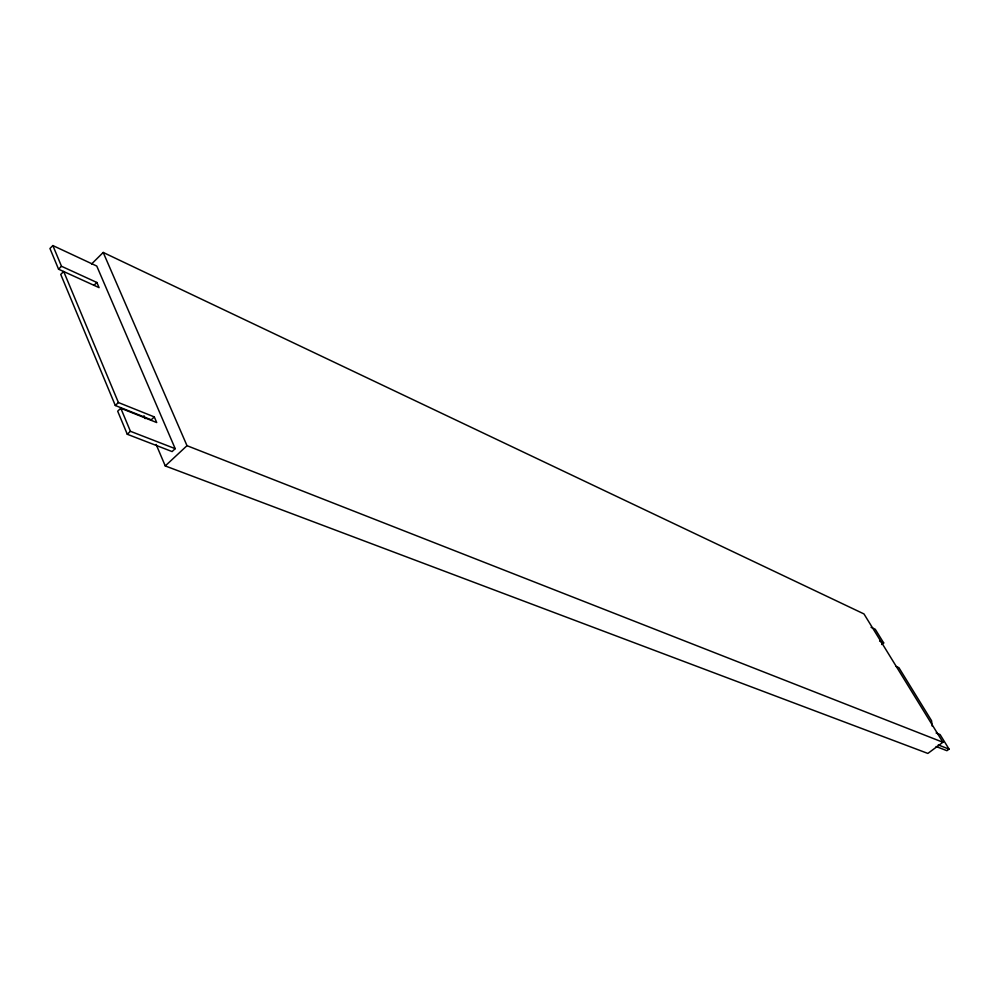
<?xml version="1.0" encoding="UTF-8"?>
<svg xmlns="http://www.w3.org/2000/svg" width="999" height="999" viewBox="0 0 999 999"><rect width="100%" height="100%" fill="white"/><g stroke="black" fill="none" stroke-linecap="round" stroke-linejoin="round"><path stroke-width="1.5" d="M52.86 245.567L49.95 248.489L58.566 269.206L99.076 287.637L96.878 282.48L61.501 266.271L52.86 245.567L96.766 266.059L175.2 448.676L172.103 451.573L127.285 434.265L117.682 411.201L120.792 408.241L156.706 422.54L154.308 416.92L118.406 402.535L63.686 271.491L60.739 274.425L115.31 405.494L151.236 419.817L154.308 416.92M58.566 269.206L61.501 266.271M91.608 263.973L103.209 252.46L863.973 613.935L942.906 742.257L927.859 753.433L165.26 465.934L156.131 444.43M93.968 285.339L96.878 282.48M115.31 405.494L118.406 402.535M127.285 434.265L130.419 431.293L175.2 448.676M165.26 465.934L187 445.679L942.906 742.257M881.642 644.517L883.678 642.944L875.261 629.283L871.091 627.335M936.125 733.004L940.096 734.59L949.05 749.125L946.927 750.699L936.1 746.515M938.236 744.929L949.05 749.125M896.215 666.508L898.913 667.694L931.543 720.704L932.267 726.223M879.62 641.083L883.678 642.944M103.209 252.46L187 445.679M143.981 415.746L145.192 418.618M120.792 408.241L130.419 431.293"/></g></svg>
